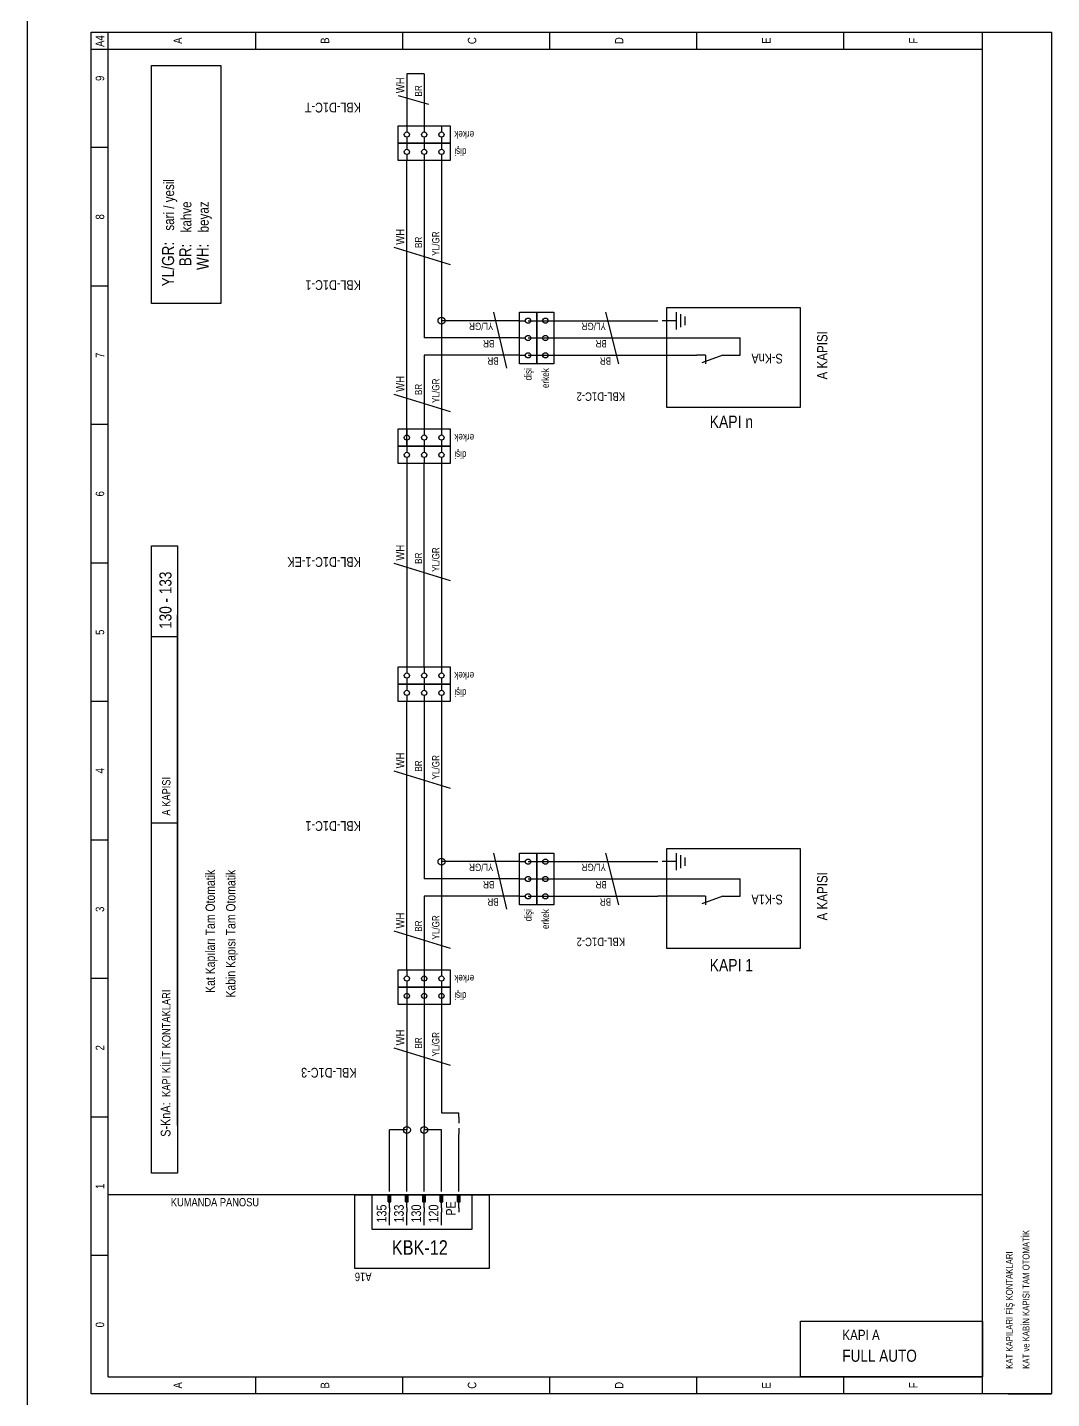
# Model space of a CAD drawing. Header units: centimetres. Extents: x 0 to 12847, y -30 to 2970.
# Drawn here: x 10732 to 11443, y 1019 to 1971 of the extents above; entities that cross this region are included whole.
import ezdxf
from ezdxf.enums import TextEntityAlignment as Align

# ---------------------------------------------------------------- set-up
doc = ezdxf.new("R2010")
doc.units = ezdxf.units.CM
for name, color, linetype in [('SCOTT-CERCEVE', 7, 'CONTINUOUS'), ('SCOTT-ELEKTRIK', 3, 'CONTINUOUS'), ('SCOTT-ELEKTRIK-YAZI', 4, 'CONTINUOUS')]:
    doc.layers.add(name, color=color, linetype=linetype)
doc.styles.get("Standard").update_dxf_attribs({"font": 'arial.ttf', "width": 0.8})

msp = doc.modelspace()

# ---------------------------------------------------------------- linework, layer by layer
at = {"layer": 'SCOTT-CERCEVE'}
msp.add_line((10731.6, 0), (10731.6, 2970), dxfattribs=at)
at = {"layer": 'SCOTT-ELEKTRIK'}
for p, q in [((10775.78, 1022.32), (10775.78, 1968.08)), ((10775.78, 1968.08), (11442.94, 1968.08)), ((10787.8, 1034.34), (10787.8, 1968.08)), ((10889.98, 1968.08), (10889.98, 1956.05)), ((10992.15, 1968.08), (10992.15, 1956.05)), ((11094.33, 1968.08), (11094.33, 1956.05)), ((11196.51, 1956.05), (11196.51, 1968.08)), ((11298.69, 1956.05), (11298.69, 1968.08)), ((11394.86, 1022.32), (11394.86, 1968.08)), ((11442.94, 1968.08), (11442.94, 1022.32)), ((10775.78, 1956.05), (11394.86, 1956.05)), ((10817.85, 1779.64), (10817.85, 1944.93)), ((10817.85, 1944.93), (10865.93, 1944.93)), ((10865.93, 1944.93), (10865.93, 1779.64)), ((11007.18, 1938.92), (10995.16, 1938.92)), ((10995.16, 1938.92), (10995.16, 1902.86)), ((11007.18, 1938.92), (11007.18, 1902.86)), ((10989.15, 1923.89), (11010.19, 1917.88)), ((10989.15, 1890.84), (10989.15, 1902.86)), ((10989.15, 1902.86), (11025.21, 1902.86)), ((10995.16, 1902.86), (10995.16, 1898.65)), ((10995.16, 1895.04), (10995.16, 1890.84)), ((11007.18, 1902.86), (11007.18, 1898.65)), ((11007.18, 1895.04), (11007.18, 1890.84)), ((11019.2, 1902.86), (11019.2, 1898.65)), ((11019.2, 1895.04), (11019.2, 1890.84)), ((11025.21, 1902.86), (11025.21, 1890.84)), ((10787.8, 1887.83), (10775.78, 1887.83)), ((11025.21, 1890.84), (10989.15, 1890.84)), ((10989.15, 1878.81), (10989.15, 1890.84)), ((10989.15, 1890.84), (11025.21, 1890.84)), ((10995.16, 1890.84), (10995.16, 1886.63)), ((11007.18, 1890.84), (11007.18, 1886.63)), ((11019.2, 1890.84), (11019.2, 1886.63)), ((11025.21, 1890.84), (11025.21, 1878.81)), ((11025.21, 1878.81), (10989.15, 1878.81)), ((10995.16, 1883.02), (10995.16, 1878.81)), ((10995.16, 1692.49), (10995.16, 1878.81)), ((11007.18, 1883.02), (11007.18, 1878.81)), ((11007.18, 1878.81), (11007.18, 1755.6)), ((11019.2, 1883.02), (11019.2, 1878.81)), ((11019.2, 1878.81), (11019.2, 1767.62)), ((10986.14, 1818.71), (11025.21, 1806.69)), ((10787.8, 1791.66), (10775.78, 1791.66)), ((10865.93, 1779.64), (10817.85, 1779.64)), ((11055.26, 1773.63), (11064.28, 1734.56)), ((11073.3, 1737.57), (11073.3, 1773.63)), ((11073.3, 1773.63), (11085.32, 1773.63)), ((11085.32, 1737.57), (11085.32, 1773.63)), ((11085.32, 1773.63), (11097.34, 1773.63)), ((11085.32, 1773.63), (11085.32, 1737.57)), ((11097.34, 1773.63), (11097.34, 1737.57)), ((11142.42, 1737.57), (11133.4, 1773.63)), ((11268.64, 1776.64), (11175.47, 1776.64)), ((11175.47, 1776.64), (11175.47, 1707.52)), ((11182.08, 1773.63), (11182.08, 1761.61)), ((11185.09, 1772.13), (11185.09, 1763.11)), ((11268.64, 1707.52), (11268.64, 1776.64)), ((11073.3, 1767.62), (11019.2, 1767.62)), ((11019.2, 1767.62), (11019.2, 1692.49)), ((11073.3, 1767.62), (11077.5, 1767.62)), ((11079.31, 1767.62), (11169.46, 1767.62)), ((11085.32, 1767.62), (11089.52, 1767.62)), ((11182.08, 1767.62), (11172.47, 1767.62)), ((11188.1, 1770.63), (11188.1, 1764.62)), ((11073.3, 1755.6), (11007.18, 1755.6)), ((11073.3, 1755.6), (11077.5, 1755.6)), ((11079.31, 1755.6), (11169.46, 1755.6)), ((11085.32, 1755.6), (11089.52, 1755.6)), ((11151.43, 1755.6), (11226.56, 1755.6)), ((11226.56, 1743.58), (11226.56, 1755.6)), ((11073.3, 1743.58), (11007.18, 1743.58)), ((11007.18, 1743.58), (11007.18, 1692.49)), ((11073.3, 1743.58), (11077.5, 1743.58)), ((11079.31, 1743.58), (11169.46, 1743.58)), ((11085.32, 1743.58), (11089.52, 1743.58)), ((11151.43, 1743.58), (11163.45, 1743.58)), ((11169.46, 1743.58), (11196.51, 1743.58)), ((11202.52, 1743.58), (11196.51, 1743.58)), ((11214.54, 1743.58), (11200.12, 1738.33)), ((11202.52, 1743.58), (11202.52, 1737.57)), ((11214.54, 1743.58), (11220.55, 1743.58)), ((11220.55, 1743.58), (11226.56, 1743.58)), ((11085.32, 1737.57), (11073.3, 1737.57)), ((11097.34, 1737.57), (11085.32, 1737.57)), ((10986.14, 1716.53), (11025.21, 1704.51)), ((11175.47, 1707.52), (11268.64, 1707.52)), ((10787.8, 1695.49), (10775.78, 1695.49)), ((10989.15, 1680.47), (10989.15, 1692.49)), ((10989.15, 1692.49), (11025.21, 1692.49)), ((10995.16, 1692.49), (10995.16, 1688.28)), ((10995.16, 1680.47), (10995.16, 1692.49)), ((11007.18, 1692.49), (11007.18, 1688.28)), ((11019.2, 1692.49), (11019.2, 1688.28)), ((11025.21, 1692.49), (11025.21, 1680.47)), ((11025.21, 1680.47), (10989.15, 1680.47)), ((10989.15, 1668.45), (10989.15, 1680.47)), ((10989.15, 1680.47), (11025.21, 1680.47)), ((10995.16, 1684.68), (10995.16, 1680.47)), ((10995.16, 1680.47), (10995.16, 1676.26)), ((11007.18, 1684.68), (11007.18, 1680.47)), ((11007.18, 1680.47), (11007.18, 1676.26)), ((11019.2, 1684.68), (11019.2, 1680.47)), ((11019.2, 1680.47), (11019.2, 1676.26)), ((11025.21, 1680.47), (11025.21, 1668.45)), ((11025.21, 1668.45), (10989.15, 1668.45)), ((10995.16, 1672.65), (10995.16, 1668.45)), ((10995.16, 1668.45), (10995.16, 1527.2)), ((11007.18, 1672.65), (11007.18, 1668.45)), ((11007.18, 1527.2), (11007.18, 1668.45)), ((11019.2, 1672.65), (11019.2, 1668.45)), ((11019.2, 1668.45), (11019.2, 1527.2)), ((10817.85, 1175.59), (10817.85, 1611.35)), ((10817.85, 1611.35), (10835.88, 1611.35)), ((10835.88, 1611.35), (10835.88, 1175.59)), ((10787.8, 1599.33), (10775.78, 1599.33)), ((10986.14, 1599.33), (11025.21, 1587.31)), ((10835.88, 1208.65), (10835.88, 1563.26)), ((10817.85, 1548.24), (10835.88, 1548.24)), ((10989.15, 1515.18), (10989.15, 1527.2)), ((10989.15, 1527.2), (11025.21, 1527.2)), ((10995.16, 1527.2), (10995.16, 1522.99)), ((11007.18, 1527.2), (11007.18, 1522.99)), ((11019.2, 1527.2), (11019.2, 1522.99)), ((11025.21, 1527.2), (11025.21, 1515.18)), ((11025.21, 1515.18), (10989.15, 1515.18)), ((10989.15, 1503.16), (10989.15, 1515.18)), ((10989.15, 1515.18), (11025.21, 1515.18)), ((10995.16, 1519.39), (10995.16, 1515.18)), ((10995.16, 1515.18), (10995.16, 1510.97)), ((11007.18, 1519.39), (11007.18, 1515.18)), ((11007.18, 1515.18), (11007.18, 1510.97)), ((11019.2, 1519.39), (11019.2, 1515.18)), ((11019.2, 1515.18), (11019.2, 1510.97)), ((11025.21, 1515.18), (11025.21, 1503.16)), ((10995.16, 1507.37), (10995.16, 1503.16)), ((11007.18, 1507.37), (11007.18, 1503.16)), ((11019.2, 1507.37), (11019.2, 1503.16)), ((10787.8, 1503.16), (10775.78, 1503.16)), ((11025.21, 1503.16), (10989.15, 1503.16)), ((10995.16, 1316.83), (10995.16, 1503.16)), ((11007.18, 1503.16), (11007.18, 1379.94)), ((11019.2, 1503.16), (11019.2, 1391.97)), ((10986.14, 1455.08), (11025.21, 1443.05)), ((10817.85, 1419.01), (10835.88, 1419.01)), ((10787.8, 1406.99), (10775.78, 1406.99)), ((11268.64, 1400.98), (11175.47, 1400.98)), ((11175.47, 1400.98), (11175.47, 1331.86)), ((11268.64, 1331.86), (11268.64, 1400.98)), ((11073.3, 1391.97), (11019.2, 1391.97)), ((11019.2, 1391.97), (11019.2, 1316.83)), ((11055.26, 1397.98), (11064.28, 1358.91)), ((11073.3, 1361.91), (11073.3, 1397.98)), ((11073.3, 1397.98), (11085.32, 1397.98)), ((11073.3, 1391.97), (11077.5, 1391.97)), ((11079.31, 1391.97), (11169.46, 1391.97)), ((11085.32, 1361.91), (11085.32, 1397.98)), ((11085.32, 1397.98), (11097.34, 1397.98)), ((11085.32, 1397.98), (11085.32, 1361.91)), ((11085.32, 1391.97), (11089.52, 1391.97)), ((11097.34, 1397.98), (11097.34, 1361.91)), ((11142.42, 1361.91), (11133.4, 1397.98)), ((11182.08, 1391.97), (11172.47, 1391.97)), ((11182.08, 1397.98), (11182.08, 1385.96)), ((11185.09, 1396.47), (11185.09, 1387.46)), ((11188.1, 1394.97), (11188.1, 1388.96)), ((11073.3, 1379.94), (11007.18, 1379.94)), ((11073.3, 1379.94), (11077.5, 1379.94)), ((11079.31, 1379.94), (11169.46, 1379.94)), ((11085.32, 1379.94), (11089.52, 1379.94)), ((11151.43, 1379.94), (11226.56, 1379.94)), ((11226.56, 1367.92), (11226.56, 1379.94)), ((11073.3, 1367.92), (11007.18, 1367.92)), ((11007.18, 1367.92), (11007.18, 1307.82)), ((11073.3, 1367.92), (11077.5, 1367.92)), ((11085.32, 1361.91), (11073.3, 1361.91)), ((11079.31, 1367.92), (11169.46, 1367.92)), ((11085.32, 1367.92), (11089.52, 1367.92)), ((11097.34, 1361.91), (11085.32, 1361.91)), ((11151.43, 1367.92), (11163.45, 1367.92)), ((11196.51, 1367.92), (11169.46, 1367.92)), ((11202.52, 1367.92), (11196.51, 1367.92)), ((11214.54, 1367.92), (11200.12, 1362.67)), ((11202.52, 1367.92), (11202.52, 1361.91)), ((11214.54, 1367.92), (11220.55, 1367.92)), ((11220.55, 1367.92), (11226.56, 1367.92)), ((10986.14, 1343.88), (11025.21, 1331.86)), ((11175.47, 1331.86), (11268.64, 1331.86)), ((10989.15, 1304.81), (10989.15, 1316.83)), ((10989.15, 1316.83), (11025.21, 1316.83)), ((10995.16, 1316.83), (10995.16, 1312.63)), ((11007.18, 1316.83), (11007.18, 1312.63)), ((11019.2, 1316.83), (11019.2, 1312.63)), ((11025.21, 1316.83), (11025.21, 1304.81)), ((10787.8, 1310.82), (10775.78, 1310.82)), ((11025.21, 1304.81), (10989.15, 1304.81)), ((10989.15, 1292.79), (10989.15, 1304.81)), ((10989.15, 1304.81), (11025.21, 1304.81)), ((10995.16, 1309.02), (10995.16, 1304.81)), ((10995.16, 1304.81), (10995.16, 1300.61)), ((10995.16, 1304.81), (10995.16, 1205.64)), ((11007.18, 1309.02), (11007.18, 1304.81)), ((11007.18, 1304.81), (11007.18, 1300.61)), ((11007.18, 1304.81), (11007.18, 1205.64)), ((11019.2, 1309.02), (11019.2, 1304.81)), ((11019.2, 1304.81), (11019.2, 1300.61)), ((11019.2, 1304.81), (11019.2, 1217.66)), ((11025.21, 1304.81), (11025.21, 1292.79)), ((10995.16, 1297), (10995.16, 1292.79)), ((11007.18, 1297), (11007.18, 1292.79)), ((11019.2, 1297), (11019.2, 1292.79)), ((11025.21, 1292.79), (10989.15, 1292.79)), ((10986.14, 1262.74), (11025.21, 1250.72)), ((10787.8, 1214.66), (10775.78, 1214.66)), ((11019.2, 1217.66), (11031.22, 1217.66)), ((11031.22, 1214.66), (11031.22, 1217.66)), ((11031.22, 1214.66), (11031.22, 1210.45)), ((10995.16, 1205.64), (10983.14, 1205.64)), ((10983.14, 1166.57), (10983.14, 1205.64)), ((10995.16, 1166.57), (10995.16, 1205.64)), ((11019.2, 1205.64), (11007.18, 1205.64)), ((11007.18, 1166.57), (11007.18, 1205.64)), ((11019.2, 1166.57), (11019.2, 1205.64)), ((11031.22, 1206.84), (11031.22, 1202.64)), ((11031.22, 1166.57), (11031.22, 1202.64)), ((10835.88, 1175.59), (10817.85, 1175.59)), ((10983.14, 1162.97), (10983.14, 1166.57)), ((10995.16, 1162.97), (10995.16, 1166.57)), ((11007.18, 1162.97), (11007.18, 1166.57)), ((11019.2, 1162.97), (11019.2, 1166.57)), ((11031.22, 1162.97), (11031.22, 1166.57)), ((11016.2, 1160.56), (10787.8, 1160.56)), ((10959.1, 1109.47), (10959.1, 1160.56)), ((10959.1, 1160.56), (11052.26, 1160.56)), ((10971.12, 1136.52), (10971.12, 1160.56)), ((10971.12, 1160.56), (11040.24, 1160.56)), ((10982.24, 1160.56), (10984.04, 1160.56)), ((10982.24, 1155.75), (10982.24, 1160.56)), ((10982.24, 1155.75), (10984.04, 1155.75)), ((10982.54, 1155.75), (10982.54, 1160.56)), ((10982.84, 1155.75), (10982.84, 1160.56)), ((10983.14, 1151.55), (10983.14, 1160.56)), ((10983.44, 1155.75), (10983.44, 1160.56)), ((10983.74, 1155.75), (10983.74, 1160.56)), ((10984.04, 1155.75), (10984.04, 1160.56)), ((10994.26, 1160.56), (10996.06, 1160.56)), ((10994.26, 1155.75), (10994.26, 1160.56)), ((10994.26, 1155.75), (10996.06, 1155.75)), ((10994.56, 1155.75), (10994.56, 1160.56)), ((10994.86, 1155.75), (10994.86, 1160.56)), ((10995.16, 1151.55), (10995.16, 1160.56)), ((10995.46, 1155.75), (10995.46, 1160.56)), ((10995.76, 1155.75), (10995.76, 1160.56)), ((10996.06, 1155.75), (10996.06, 1160.56)), ((11006.28, 1160.56), (11008.08, 1160.56)), ((11006.28, 1155.75), (11006.28, 1160.56)), ((11006.28, 1155.75), (11008.08, 1155.75)), ((11006.58, 1155.75), (11006.58, 1160.56)), ((11006.88, 1155.75), (11006.88, 1160.56)), ((11007.18, 1151.55), (11007.18, 1160.56)), ((11007.48, 1155.75), (11007.48, 1160.56)), ((11007.78, 1155.75), (11007.78, 1160.56)), ((11008.08, 1155.75), (11008.08, 1160.56)), ((11394.86, 1160.56), (11016.2, 1160.56)), ((11018.3, 1160.56), (11020.1, 1160.56)), ((11018.3, 1155.75), (11018.3, 1160.56)), ((11018.3, 1155.75), (11020.1, 1155.75)), ((11018.6, 1155.75), (11018.6, 1160.56)), ((11018.9, 1155.75), (11018.9, 1160.56)), ((11019.2, 1151.55), (11019.2, 1160.56)), ((11019.5, 1155.75), (11019.5, 1160.56)), ((11019.8, 1155.75), (11019.8, 1160.56)), ((11020.1, 1155.75), (11020.1, 1160.56)), ((11030.32, 1160.56), (11032.12, 1160.56)), ((11030.32, 1155.75), (11030.32, 1160.56)), ((11030.32, 1155.75), (11032.12, 1155.75)), ((11030.62, 1155.75), (11030.62, 1160.56)), ((11030.92, 1155.75), (11030.92, 1160.56)), ((11031.22, 1151.55), (11031.22, 1160.56)), ((11031.52, 1155.75), (11031.52, 1160.56)), ((11031.82, 1155.75), (11031.82, 1160.56)), ((11032.12, 1155.75), (11032.12, 1160.56)), ((11040.24, 1160.56), (11040.24, 1136.52)), ((11052.26, 1160.56), (11052.26, 1109.47)), ((10983.14, 1151.55), (10983.14, 1148.54)), ((10983.14, 1139.53), (10983.14, 1148.54)), ((10995.16, 1151.55), (10995.16, 1148.54)), ((10995.16, 1139.53), (10995.16, 1148.54)), ((11007.18, 1151.55), (11007.18, 1148.54)), ((11007.18, 1139.53), (11007.18, 1148.54)), ((11019.2, 1151.55), (11019.2, 1148.54)), ((11019.2, 1139.53), (11019.2, 1148.54)), ((11031.22, 1151.55), (11031.22, 1148.54)), ((11040.24, 1136.52), (10971.12, 1136.52)), ((10787.8, 1118.49), (10775.78, 1118.49)), ((11052.26, 1109.47), (10959.1, 1109.47)), ((10787.8, 1034.34), (11394.86, 1034.34)), ((10889.98, 1034.34), (10889.98, 1022.32)), ((10992.15, 1034.34), (10992.15, 1022.32)), ((11094.33, 1034.34), (11094.33, 1022.32)), ((11196.51, 1022.32), (11196.51, 1034.34)), ((11298.69, 1022.32), (11298.69, 1034.34)), ((11394.86, 1022.32), (11394.86, 1034.34)), ((11442.94, 1022.32), (10775.78, 1022.32)), ((11412.89, 1022.32), (11442.94, 1022.32))]:
    msp.add_line(p, q, dxfattribs=at)
msp.add_lwpolyline([(11394.86, 1034.34), (11268.64, 1034.34), (11268.64, 1072.94), (11394.86, 1072.94), (11394.86, 1034.34)], dxfattribs=at)
for centre, radius in [((10995.16, 1896.85), 1.8), ((11007.18, 1896.85), 1.8), ((11019.2, 1896.85), 1.8), ((10995.16, 1884.82), 1.8), ((11007.18, 1884.82), 1.8), ((11019.2, 1884.82), 1.8), ((11019.2, 1767.62), 2.4), ((11079.31, 1767.62), 1.8), ((11091.33, 1767.62), 1.8), ((11079.31, 1755.6), 1.8), ((11091.33, 1755.6), 1.8), ((11079.31, 1743.58), 1.8), ((11091.33, 1743.58), 1.8), ((10995.16, 1686.48), 1.8), ((11007.18, 1686.48), 1.8), ((11019.2, 1686.48), 1.8), ((10995.16, 1674.46), 1.8), ((11007.18, 1674.46), 1.8), ((11019.2, 1674.46), 1.8), ((10995.16, 1521.19), 1.8), ((11007.18, 1521.19), 1.8), ((11019.2, 1521.19), 1.8), ((10995.16, 1509.17), 1.8), ((11007.18, 1509.17), 1.8), ((11019.2, 1509.17), 1.8), ((11019.2, 1391.97), 2.4), ((11079.31, 1391.97), 1.8), ((11091.33, 1391.97), 1.8), ((11079.31, 1379.94), 1.8), ((11091.33, 1379.94), 1.8), ((11079.31, 1367.92), 1.8), ((11091.33, 1367.92), 1.8), ((10995.16, 1310.82), 1.8), ((11007.18, 1310.82), 1.8), ((11019.2, 1310.82), 1.8), ((10995.16, 1298.8), 1.8), ((11007.18, 1298.8), 1.8), ((11019.2, 1298.8), 1.8), ((10995.16, 1205.64), 2.4), ((11007.18, 1205.64), 2.4)]:
    msp.add_circle(centre, radius, dxfattribs=at)

# ---------------------------------------------------------------- texts
at = {"layer": 'SCOTT-ELEKTRIK-YAZI', "width": 0.8}
for s, height, rotation, p in [('A4', 5.89, 90, (10784.91, 1957.74)), ('WH', 5.89, 90, (10993.48, 1925.58)), ('BR', 5.049, 90, (11005.74, 1923.29)), ('KBL-D1C-T', 6.732, 180, (10963.18, 1918.96)), ('sari / yesil', 7.2126, 90, (10833.48, 1830.13)), ('kahve', 7.213, 90, (10845.5, 1828.93)), ('beyaz', 7.213, 90, (10857.52, 1828.93)), ('WH', 5.89, 90, (10993.48, 1820.39)), ('YL/GR', 5.049, 90, (11017.76, 1812.7)), ('BR', 5.049, 90, (11005.74, 1818.11)), ('KBL-D1C-1', 6.732, 180, (10963.18, 1795.75)), ('YL/GR', 5.049, 180, (11055.26, 1766.18)), ('YL/GR', 5.049, 180, (11133.4, 1766.18)), ('BR', 5.049, 180, (11055.86, 1754.16)), ('BR', 5.049, 180, (11134, 1754.16)), ('BR', 5.049, 180, (11058.87, 1742.14)), ('BR', 5.049, 180, (11137.01, 1742.14)), ('WH', 5.89, 90, (10993.48, 1718.21)), ('BR', 5.049, 90, (11005.74, 1715.93)), ('YL/GR', 5.049, 90, (11017.76, 1710.52)), ('KBL-D1C-2', 5.89, 180, (11146.74, 1717.85)), ('WH', 5.89, 90, (10993.48, 1601.01)), ('YL/GR', 5.049, 90, (11017.76, 1593.32)), ('KBL-D1C-1-EK', 6.7317, 180, (10963.18, 1603.41)), ('BR', 5.049, 90, (11005.74, 1598.73)), ('130 - 133', 8.415, 90, (10831.67, 1553.65)), ('WH', 5.89, 90, (10993.48, 1456.76)), ('BR', 5.049, 90, (11005.74, 1454.47)), ('YL/GR', 5.049, 90, (11017.76, 1449.07)), ('A KAPISI', 5.77, 90, (10830.95, 1423.94)), ('KBL-D1C-1', 6.732, 180, (10963.18, 1420.09)), ('YL/GR', 5.049, 180, (11055.26, 1390.52)), ('YL/GR', 5.049, 180, (11133.4, 1390.52)), ('BR', 5.049, 180, (11055.86, 1378.5)), ('BR', 5.049, 180, (11134, 1378.5)), ('BR', 5.049, 180, (11058.87, 1366.48)), ('BR', 5.049, 180, (11137.01, 1366.48)), ('WH', 5.89, 90, (10993.48, 1345.56)), ('YL/GR', 5.049, 90, (11017.76, 1337.87)), ('BR', 5.049, 90, (11005.74, 1343.28)), ('KBL-D1C-2', 5.89, 180, (11146.74, 1339.19)), ('KAPI KİLİT KONTAKLARI', 5.7701, 90, (10830.95, 1228.6)), ('WH', 5.89, 90, (10993.48, 1264.42)), ('BR', 5.049, 90, (11005.74, 1262.14)), ('YL/GR', 5.049, 90, (11017.76, 1256.73)), ('KBL-D1C-3', 6.732, 180, (10960.18, 1248.8)), ('135', 6.732, 90, (10980.97, 1141.33)), ('133', 6.732, 90, (10993, 1141.33)), ('130', 6.732, 90, (11005.02, 1141.33)), ('120', 6.732, 90, (11017.04, 1141.33)), ('PE', 6.732, 90, (11029.06, 1146.14)), ('KAT ve KABİN KAPISI TAM OTOMATİK', 4.8084, 90, (11427.6, 1039.79)), ('KAT KAPILARI FİŞ KONTAKLARI', 4.8084, 90, (11416.02, 1039.79))]:
    msp.add_text(s, height=height, rotation=rotation, dxfattribs=at).set_placement(p)
for s, height, p in [('A', 5.89, (10839.01, 1962.07)), ('B', 5.89, (10941.19, 1962.07)), ('C', 5.89, (11043.36, 1962.07)), ('D', 5.89, (11145.54, 1962.07)), ('E', 5.89, (11247.72, 1962.07)), ('F', 5.89, (11349.9, 1962.07)), ('9', 5.89, (10784.91, 1935.91)), ('8', 5.89, (10784.91, 1839.75)), ('A KAPISI', 7.213, (11287.27, 1743.58)), ('7', 5.89, (10784.91, 1743.58)), ('6', 5.89, (10784.91, 1647.41)), ('5', 5.89, (10784.91, 1551.24)), ('4', 5.89, (10784.91, 1455.08)), ('A KAPISI', 7.213, (11287.27, 1367.92)), ('3', 5.89, (10784.91, 1358.91)), ('2', 5.89, (10784.91, 1262.74)), ('1', 5.89, (10784.91, 1166.57)), ('0', 5.89, (10784.91, 1070.41)), ('A', 5.89, (10839.01, 1028.33)), ('B', 5.89, (10941.19, 1028.33)), ('C', 5.89, (11043.36, 1028.33)), ('D', 5.89, (11145.54, 1028.33)), ('E', 5.89, (11247.72, 1028.33)), ('F', 5.89, (11349.9, 1028.33))]:
    msp.add_text(s, height=height, rotation=90, dxfattribs=at).set_placement(p, align=Align.CENTER)
for s, height, rotation, p in [('erkek', 5.049, 180, (11028.1, 1899.37)), ('dişi', 5.049, 180, (11028.1, 1887.35)), ('YL/GR:', 8.415, 90, (10833.48, 1822.32)), ('BR:', 8.415, 90, (10845.5, 1821.11)), ('WH:', 8.415, 90, (10857.52, 1821.11)), ('S-KnA', 6.732, 180, (11234.5, 1744.66)), ('dişi', 5.049, 90, (11081.83, 1734.68)), ('erkek', 5.049, 90, (11093.85, 1734.68)), ('erkek', 5.049, 180, (11028.1, 1689)), ('dişi', 5.049, 180, (11028.1, 1676.98)), ('erkek', 5.049, 180, (11028.1, 1523.72)), ('dişi', 5.049, 180, (11028.1, 1511.69)), ('Kat Kapıları Tam Otomatik', 6.4913, 90, (10861.83, 1386.32)), ('Kabin Kapısı Tam Otomatik', 6.4913, 90, (10876.09, 1386.32)), ('S-K1A', 6.732, 180, (11234.5, 1369.01)), ('dişi', 5.049, 90, (11081.83, 1359.03)), ('erkek', 5.049, 90, (11093.85, 1359.03)), ('erkek', 5.049, 180, (11028.1, 1313.35)), ('dişi', 5.049, 180, (11028.1, 1301.33)), ('S-KnA:', 6.732, 90, (10830.95, 1224.75)), ('A16', 5.89, 180, (10958.98, 1106.59))]:
    msp.add_text(s, height=height, rotation=rotation, dxfattribs=at).set_placement(p, align=Align.RIGHT)
for s, height, p in [('KAPI n', 8.655, (11220.55, 1693.12)), ('KAPI 1', 8.655, (11220.55, 1315.76)), ('KBK-12', 10.098, (11004.17, 1119))]:
    msp.add_text(s, height=height, dxfattribs=at).set_placement(p, align=Align.CENTER)
msp.add_text('KUMANDA PANOSU', height=5.7701, dxfattribs=at).set_placement((10892.5, 1152.63), align=Align.RIGHT)
for s, height, p in [('KAPI A', 7.213, (11297.62, 1059.73)), ('FULL AUTO', 8.415, (11297.62, 1044.7))]:
    msp.add_text(s, height=height, dxfattribs=at).set_placement(p)

doc.saveas('drawing.dxf')
